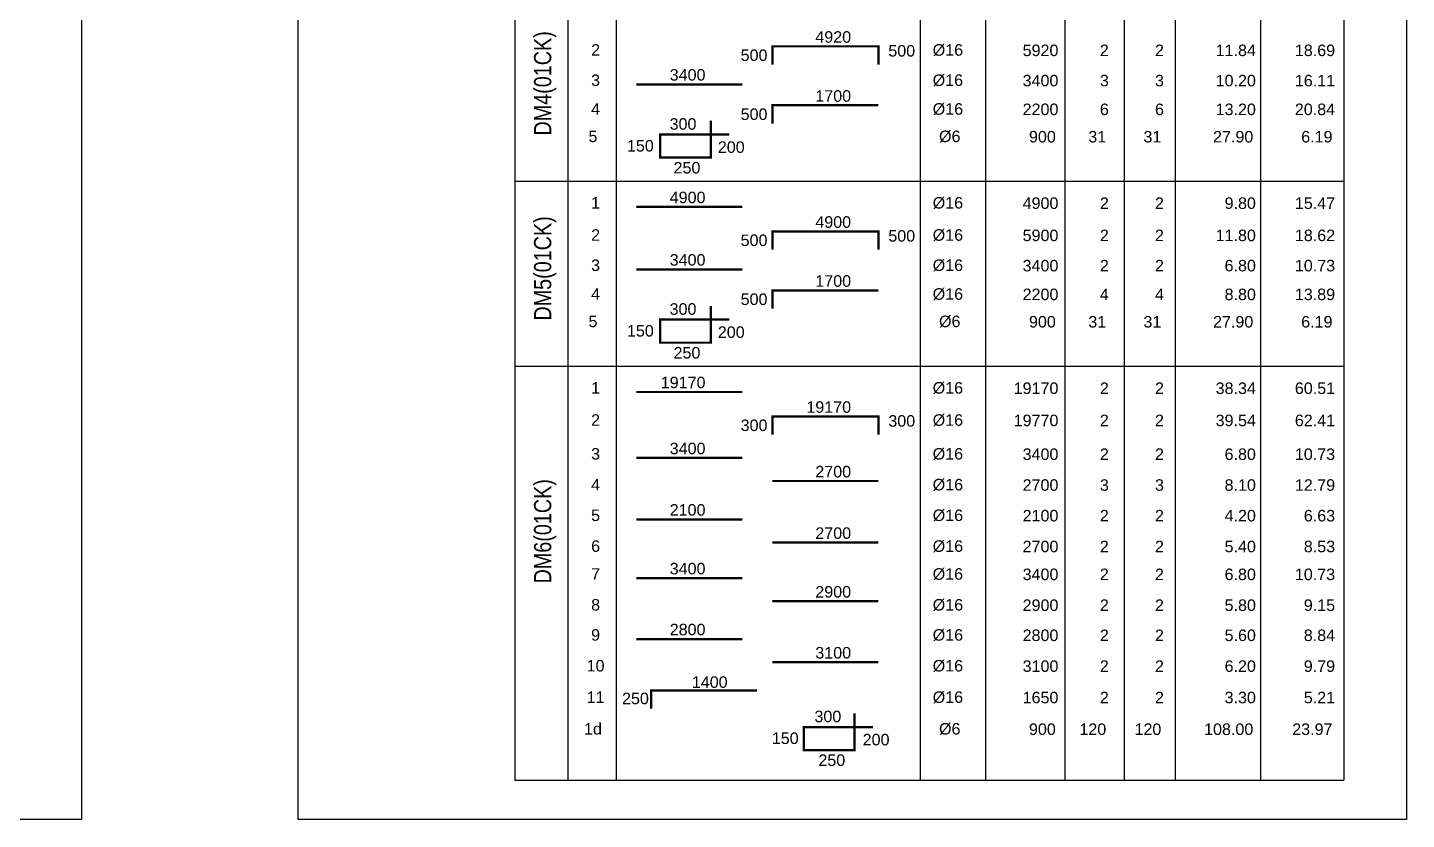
# Model space of a CAD drawing. Header units: millimetres. Extents: x -559287 to -299624, y 2351330 to 2655682.
# Drawn here: x -368635 to -344687, y 2387616 to 2401382 of the extents above; entities that cross this region are included whole.
import ezdxf
from ezdxf.enums import TextEntityAlignment as Align

# ---------------------------------------------------------------- set-up
doc = ezdxf.new("R2010")
doc.units = ezdxf.units.MM
doc.header["$LTSCALE"] = 10
for name, color, linetype, lineweight in [('Net thay', 4, 'Continuous', 25), ('Text', 54, 'Continuous', 25), ('Thep doc', 140, 'Continuous', 60), ('TKTHEP', 54, 'Continuous', 25)]:
    doc.layers.add(name, color=color, linetype=linetype, lineweight=lineweight)
doc.layers.add('ththep', color=3, linetype='Continuous')
doc.styles.add('NGHIA5', font='arial_0.ttf', dxfattribs={"height": 180})
doc.styles.add('STYLE1-S1', font='VHARIALN.TTF')

# ---------------------------------------------------------------- blocks, each defined once
blk = doc.blocks.new('NGHIA_THKE')
at = {"layer": 'TKTHEP', "style": 'NGHIA5'}
for tag, p in [('KT1', (-6747, 220)), ('KT2', (-5931, 212)), ('KT3', (-4910, 212)), ('KT4', (-3927, 212)), ('KT5', (-2978, 212)), ('KT6', (-2066, 212)), ('KT7', (-1094, 212)), ('DK', (0, 0)), ('CD1T', (2069, -8)), ('1T', (3164, -8)), ('TST', (4360, -8)), ('TCD', (6357, -8)), ('TL', (8076, -8)), ('KT8', (-6747, -258)), ('KT9', (-5931, -266)), ('KT10', (-4910, -266)), ('KT11', (-3927, -266)), ('KT12', (-2978, -266)), ('KT13', (-2066, -266)), ('KT14', (-1094, -266))]:
    blk.add_attdef(tag, text='', height=250, dxfattribs=at).set_placement(p, align=Align.RIGHT)
blk.add_attdef('SHT', text='', height=250, dxfattribs=at).set_placement((-7979, 0), align=Align.CENTER)

msp = doc.modelspace()

# ---------------------------------------------------------------- linework, layer by layer
at = {"layer": 'Net thay', "linetype": 'Continuous'}
for p, q in [((-360173.1, 2413031.8), (-360173.1, 2388295.9)), ((-359248.7, 2413031.8), (-359248.7, 2388295.9)), ((-358413.2, 2413031.8), (-358413.2, 2388295.9)), ((-353134.8, 2413031.8), (-353134.8, 2388295.9)), ((-351998.1, 2413031.8), (-351998.1, 2388295.9)), ((-350621.2, 2413031.8), (-350621.2, 2388295.9)), ((-348703.7, 2413031.8), (-348703.7, 2388295.9)), ((-347222, 2413031.8), (-347222, 2388295.9)), ((-345773, 2413031.8), (-345773, 2388295.9)), ((-349586.4, 2412481.5), (-349586.4, 2388295.9)), ((-360173.1, 2398709.8), (-345773, 2398709.8)), ((-360173.1, 2395493.2), (-345773, 2395493.2)), ((-360173.1, 2388295.9), (-345773, 2388295.9))]:
    msp.add_line(p, q, dxfattribs=at)
at = {"layer": 'Thep doc', "const_width": 40}
for points in [[(-355697, 2400735.6), (-355697, 2401055.6), (-353857, 2401055.6), (-353857, 2400735.6)], [(-358059.5, 2400394.3), (-356219.5, 2400394.3)], [(-355697, 2399710.1), (-355697, 2400030.1), (-353857, 2400030.1)], [(-356446.6, 2399520.9), (-357646.6, 2399520.9), (-357646.6, 2399120.9), (-356766.6, 2399120.9), (-356766.6, 2399760.9)], [(-358059.5, 2398263), (-356219.5, 2398263)], [(-355697, 2397518.9), (-355697, 2397838.9), (-353857, 2397838.9), (-353857, 2397518.9)], [(-358059.5, 2397177.6), (-356219.5, 2397177.6)], [(-355697, 2396493.4), (-355697, 2396813.4), (-353857, 2396813.4)], [(-356446.6, 2396304.2), (-357646.6, 2396304.2), (-357646.6, 2395904.2), (-356766.6, 2395904.2), (-356766.6, 2396544.2)], [(-358059.5, 2395046.3), (-356219.5, 2395046.3)], [(-355697, 2394302.3), (-355697, 2394622.3), (-353857, 2394622.3), (-353857, 2394302.3)], [(-358059.5, 2393899.4), (-356219.5, 2393899.4)], [(-355697, 2393499.1), (-353857, 2393499.1)], [(-358059.5, 2392831), (-356219.5, 2392831)], [(-355697, 2392430.8), (-353857, 2392430.8)], [(-358059.5, 2391810.6), (-356219.5, 2391810.6)], [(-355697, 2391410.3), (-353857, 2391410.3)], [(-358059.5, 2390751.2), (-356219.5, 2390751.2)], [(-355697, 2390351), (-353857, 2390351)], [(-357805.6, 2389538.8), (-357805.6, 2389858.8), (-355965.6, 2389858.8)], [(-353950, 2389221.4), (-355150, 2389221.4), (-355150, 2388821.4), (-354270, 2388821.4), (-354270, 2389461.4)]]:
    msp.add_lwpolyline(points, dxfattribs=at)
at = {"layer": 'ththep'}
for points in [[(-386947, 2414478.6), (-367699.3, 2414478.6), (-367699.3, 2387615.7), (-386947, 2387615.7)], [(-363934.4, 2414478.6), (-344686.8, 2414478.6), (-344686.8, 2387615.7), (-363934.4, 2387615.7)]]:
    msp.add_lwpolyline(points, close=True, dxfattribs=at)

# ---------------------------------------------------------------- block references
at = {"layer": 'TKTHEP'}
ref = msp.add_blockref('NGHIA_THKE', (-352386.4, 2400892.3), dxfattribs=dict(at, xscale=0.7999999999301508, yscale=0.7999999998137355, zscale=0.8))
ref.add_attrib('SHT', '2', dxfattribs={"height": 200, "style": 'NGHIA5'}).set_placement((-358769.4, 2400892.3), align=Align.CENTER)
ref.add_attrib('KT1', '500', dxfattribs={"height": 200, "style": 'NGHIA5'}).set_placement((-355784, 2400801), align=Align.RIGHT)
ref.add_attrib('KT2', '4920', dxfattribs={"height": 200, "style": 'NGHIA5'}).set_placement((-354331.5, 2401118.2), align=Align.RIGHT)
ref.add_attrib('KT3', '500', dxfattribs={"height": 200, "style": 'NGHIA5'}).set_placement((-353219, 2400877.6), align=Align.RIGHT)
ref.add_attrib('DK', '%%c16', dxfattribs={"height": 200, "style": 'NGHIA5'}).set_placement((-352386.4, 2400892.3), align=Align.RIGHT)
ref.add_attrib('CD1T', '5920', dxfattribs={"height": 200, "style": 'NGHIA5'}).set_placement((-350731, 2400885.6), align=Align.RIGHT)
ref.add_attrib('1T', '2', dxfattribs={"height": 200, "style": 'NGHIA5'}).set_placement((-349855.3, 2400885.6), align=Align.RIGHT)
ref.add_attrib('TST', '2', dxfattribs={"height": 200, "style": 'NGHIA5'}).set_placement((-348898.3, 2400885.6), align=Align.RIGHT)
ref.add_attrib('TCD', '11.84', dxfattribs={"height": 200, "style": 'NGHIA5'}).set_placement((-347301, 2400885.6), align=Align.RIGHT)
ref.add_attrib('TL', '18.69', dxfattribs={"height": 200, "style": 'NGHIA5'}).set_placement((-345925.3, 2400885.6), align=Align.RIGHT)
ref = msp.add_blockref('NGHIA_THKE', (-352386.6, 2400366.6), dxfattribs=dict(at, xscale=0.7999999999301508, yscale=0.7999999998137355, zscale=0.8))
ref.add_attrib('SHT', '3', dxfattribs={"height": 200, "style": 'NGHIA5'}).set_placement((-358769.6, 2400366.6), align=Align.CENTER)
ref.add_attrib('KT1', '3400', dxfattribs={"height": 200, "style": 'NGHIA5'}).set_placement((-356860.5, 2400460), align=Align.RIGHT)
ref.add_attrib('DK', '%%c16', dxfattribs={"height": 200, "style": 'NGHIA5'}).set_placement((-352386.6, 2400366.6), align=Align.RIGHT)
ref.add_attrib('CD1T', '3400', dxfattribs={"height": 200, "style": 'NGHIA5'}).set_placement((-350731.1, 2400359.9), align=Align.RIGHT)
ref.add_attrib('1T', '3', dxfattribs={"height": 200, "style": 'NGHIA5'}).set_placement((-349855.4, 2400359.9), align=Align.RIGHT)
ref.add_attrib('TST', '3', dxfattribs={"height": 200, "style": 'NGHIA5'}).set_placement((-348898.5, 2400359.9), align=Align.RIGHT)
ref.add_attrib('TCD', '10.20', dxfattribs={"height": 200, "style": 'NGHIA5'}).set_placement((-347301.2, 2400359.9), align=Align.RIGHT)
ref.add_attrib('TL', '16.11', dxfattribs={"height": 200, "style": 'NGHIA5'}).set_placement((-345925.4, 2400359.9), align=Align.RIGHT)
ref = msp.add_blockref('NGHIA_THKE', (-352386.4, 2399866.7), dxfattribs=dict(at, xscale=0.7999999999301508, yscale=0.7999999998137355, zscale=0.8))
ref.add_attrib('SHT', '4', dxfattribs={"height": 200, "style": 'NGHIA5'}).set_placement((-358769.4, 2399866.7), align=Align.CENTER)
ref.add_attrib('KT1', '500', dxfattribs={"height": 200, "style": 'NGHIA5'}).set_placement((-355784, 2399775.4), align=Align.RIGHT)
ref.add_attrib('KT2', '1700', dxfattribs={"height": 200, "style": 'NGHIA5'}).set_placement((-354331.5, 2400092.7), align=Align.RIGHT)
ref.add_attrib('DK', '%%c16', dxfattribs={"height": 200, "style": 'NGHIA5'}).set_placement((-352386.4, 2399866.7), align=Align.RIGHT)
ref.add_attrib('CD1T', '2200', dxfattribs={"height": 200, "style": 'NGHIA5'}).set_placement((-350731, 2399860.1), align=Align.RIGHT)
ref.add_attrib('1T', '6', dxfattribs={"height": 200, "style": 'NGHIA5'}).set_placement((-349855.3, 2399860.1), align=Align.RIGHT)
ref.add_attrib('TST', '6', dxfattribs={"height": 200, "style": 'NGHIA5'}).set_placement((-348898.3, 2399860.1), align=Align.RIGHT)
ref.add_attrib('TCD', '13.20', dxfattribs={"height": 200, "style": 'NGHIA5'}).set_placement((-347301, 2399860.1), align=Align.RIGHT)
ref.add_attrib('TL', '20.84', dxfattribs={"height": 200, "style": 'NGHIA5'}).set_placement((-345925.3, 2399860.1), align=Align.RIGHT)
ref = msp.add_blockref('NGHIA_THKE', (-352431.8, 2399390.7), dxfattribs=dict(at, xscale=0.7999999999301508, yscale=0.7999999998137355, zscale=0.8))
ref.add_attrib('SHT', '5', dxfattribs={"height": 200, "style": 'NGHIA5'}).set_placement((-358814.8, 2399390.7), align=Align.CENTER)
ref.add_attrib('KT1', '150', dxfattribs={"height": 200, "style": 'NGHIA5'}).set_placement((-357758.5, 2399227), align=Align.RIGHT)
ref.add_attrib('KT2', '200', dxfattribs={"height": 200, "style": 'NGHIA5'}).set_placement((-356180.1, 2399203.2), align=Align.RIGHT)
ref.add_attrib('KT3', '250', dxfattribs={"height": 200, "style": 'NGHIA5'}).set_placement((-356949.4, 2398845), align=Align.RIGHT)
ref.add_attrib('KT4', '300', dxfattribs={"height": 200, "style": 'NGHIA5'}).set_placement((-357017.9, 2399606), align=Align.RIGHT)
ref.add_attrib('DK', '%%c6', dxfattribs={"height": 200, "style": 'NGHIA5'}).set_placement((-352431.8, 2399390.7), align=Align.RIGHT)
ref.add_attrib('CD1T', '900', dxfattribs={"height": 200, "style": 'NGHIA5'}).set_placement((-350776.4, 2399384), align=Align.RIGHT)
ref.add_attrib('1T', '31', dxfattribs={"height": 200, "style": 'NGHIA5'}).set_placement((-349900.7, 2399384), align=Align.RIGHT)
ref.add_attrib('TST', '31', dxfattribs={"height": 200, "style": 'NGHIA5'}).set_placement((-348943.7, 2399384), align=Align.RIGHT)
ref.add_attrib('TCD', '27.90', dxfattribs={"height": 200, "style": 'NGHIA5'}).set_placement((-347346.4, 2399384), align=Align.RIGHT)
ref.add_attrib('TL', '6.19', dxfattribs={"height": 200, "style": 'NGHIA5'}).set_placement((-345970.7, 2399384), align=Align.RIGHT)
ref = msp.add_blockref('NGHIA_THKE', (-352386.6, 2398235.3), dxfattribs=dict(at, xscale=0.7999999999301508, yscale=0.7999999998137355, zscale=0.8))
ref.add_attrib('SHT', '1', dxfattribs={"height": 200, "style": 'NGHIA5'}).set_placement((-358769.6, 2398235.3), align=Align.CENTER)
ref.add_attrib('KT1', '4900', dxfattribs={"height": 200, "style": 'NGHIA5'}).set_placement((-356860.5, 2398328.7), align=Align.RIGHT)
ref.add_attrib('DK', '%%c16', dxfattribs={"height": 200, "style": 'NGHIA5'}).set_placement((-352386.6, 2398235.3), align=Align.RIGHT)
ref.add_attrib('CD1T', '4900', dxfattribs={"height": 200, "style": 'NGHIA5'}).set_placement((-350731.1, 2398228.7), align=Align.RIGHT)
ref.add_attrib('1T', '2', dxfattribs={"height": 200, "style": 'NGHIA5'}).set_placement((-349855.4, 2398228.7), align=Align.RIGHT)
ref.add_attrib('TST', '2', dxfattribs={"height": 200, "style": 'NGHIA5'}).set_placement((-348898.5, 2398228.7), align=Align.RIGHT)
ref.add_attrib('TCD', '9.80', dxfattribs={"height": 200, "style": 'NGHIA5'}).set_placement((-347301.2, 2398228.7), align=Align.RIGHT)
ref.add_attrib('TL', '15.47', dxfattribs={"height": 200, "style": 'NGHIA5'}).set_placement((-345925.4, 2398228.7), align=Align.RIGHT)
ref = msp.add_blockref('NGHIA_THKE', (-352386.4, 2397675.6), dxfattribs=dict(at, xscale=0.7999999999301508, yscale=0.7999999998137355, zscale=0.8))
ref.add_attrib('SHT', '2', dxfattribs={"height": 200, "style": 'NGHIA5'}).set_placement((-358769.4, 2397675.6), align=Align.CENTER)
ref.add_attrib('KT1', '500', dxfattribs={"height": 200, "style": 'NGHIA5'}).set_placement((-355784, 2397584.3), align=Align.RIGHT)
ref.add_attrib('KT2', '4900', dxfattribs={"height": 200, "style": 'NGHIA5'}).set_placement((-354331.5, 2397901.5), align=Align.RIGHT)
ref.add_attrib('KT3', '500', dxfattribs={"height": 200, "style": 'NGHIA5'}).set_placement((-353219, 2397660.9), align=Align.RIGHT)
ref.add_attrib('DK', '%%c16', dxfattribs={"height": 200, "style": 'NGHIA5'}).set_placement((-352386.4, 2397675.6), align=Align.RIGHT)
ref.add_attrib('CD1T', '5900', dxfattribs={"height": 200, "style": 'NGHIA5'}).set_placement((-350731, 2397669), align=Align.RIGHT)
ref.add_attrib('1T', '2', dxfattribs={"height": 200, "style": 'NGHIA5'}).set_placement((-349855.3, 2397669), align=Align.RIGHT)
ref.add_attrib('TST', '2', dxfattribs={"height": 200, "style": 'NGHIA5'}).set_placement((-348898.3, 2397669), align=Align.RIGHT)
ref.add_attrib('TCD', '11.80', dxfattribs={"height": 200, "style": 'NGHIA5'}).set_placement((-347301, 2397669), align=Align.RIGHT)
ref.add_attrib('TL', '18.62', dxfattribs={"height": 200, "style": 'NGHIA5'}).set_placement((-345925.3, 2397669), align=Align.RIGHT)
ref = msp.add_blockref('NGHIA_THKE', (-352386.6, 2397149.9), dxfattribs=dict(at, xscale=0.7999999999301508, yscale=0.7999999998137355, zscale=0.8))
ref.add_attrib('SHT', '3', dxfattribs={"height": 200, "style": 'NGHIA5'}).set_placement((-358769.6, 2397149.9), align=Align.CENTER)
ref.add_attrib('KT1', '3400', dxfattribs={"height": 200, "style": 'NGHIA5'}).set_placement((-356860.5, 2397243.3), align=Align.RIGHT)
ref.add_attrib('DK', '%%c16', dxfattribs={"height": 200, "style": 'NGHIA5'}).set_placement((-352386.6, 2397149.9), align=Align.RIGHT)
ref.add_attrib('CD1T', '3400', dxfattribs={"height": 200, "style": 'NGHIA5'}).set_placement((-350731.1, 2397143.3), align=Align.RIGHT)
ref.add_attrib('1T', '2', dxfattribs={"height": 200, "style": 'NGHIA5'}).set_placement((-349855.4, 2397143.3), align=Align.RIGHT)
ref.add_attrib('TST', '2', dxfattribs={"height": 200, "style": 'NGHIA5'}).set_placement((-348898.5, 2397143.3), align=Align.RIGHT)
ref.add_attrib('TCD', '6.80', dxfattribs={"height": 200, "style": 'NGHIA5'}).set_placement((-347301.2, 2397143.3), align=Align.RIGHT)
ref.add_attrib('TL', '10.73', dxfattribs={"height": 200, "style": 'NGHIA5'}).set_placement((-345925.4, 2397143.3), align=Align.RIGHT)
ref = msp.add_blockref('NGHIA_THKE', (-352386.4, 2396650.1), dxfattribs=dict(at, xscale=0.7999999999301508, yscale=0.7999999998137355, zscale=0.8))
ref.add_attrib('SHT', '4', dxfattribs={"height": 200, "style": 'NGHIA5'}).set_placement((-358769.4, 2396650.1), align=Align.CENTER)
ref.add_attrib('KT1', '500', dxfattribs={"height": 200, "style": 'NGHIA5'}).set_placement((-355784, 2396558.8), align=Align.RIGHT)
ref.add_attrib('KT2', '1700', dxfattribs={"height": 200, "style": 'NGHIA5'}).set_placement((-354331.5, 2396876), align=Align.RIGHT)
ref.add_attrib('DK', '%%c16', dxfattribs={"height": 200, "style": 'NGHIA5'}).set_placement((-352386.4, 2396650.1), align=Align.RIGHT)
ref.add_attrib('CD1T', '2200', dxfattribs={"height": 200, "style": 'NGHIA5'}).set_placement((-350731, 2396643.4), align=Align.RIGHT)
ref.add_attrib('1T', '4', dxfattribs={"height": 200, "style": 'NGHIA5'}).set_placement((-349855.3, 2396643.4), align=Align.RIGHT)
ref.add_attrib('TST', '4', dxfattribs={"height": 200, "style": 'NGHIA5'}).set_placement((-348898.3, 2396643.4), align=Align.RIGHT)
ref.add_attrib('TCD', '8.80', dxfattribs={"height": 200, "style": 'NGHIA5'}).set_placement((-347301, 2396643.4), align=Align.RIGHT)
ref.add_attrib('TL', '13.89', dxfattribs={"height": 200, "style": 'NGHIA5'}).set_placement((-345925.3, 2396643.4), align=Align.RIGHT)
ref = msp.add_blockref('NGHIA_THKE', (-352431.8, 2396174), dxfattribs=dict(at, xscale=0.7999999999301508, yscale=0.7999999998137355, zscale=0.8))
ref.add_attrib('SHT', '5', dxfattribs={"height": 200, "style": 'NGHIA5'}).set_placement((-358814.8, 2396174), align=Align.CENTER)
ref.add_attrib('KT1', '150', dxfattribs={"height": 200, "style": 'NGHIA5'}).set_placement((-357758.5, 2396010.3), align=Align.RIGHT)
ref.add_attrib('KT2', '200', dxfattribs={"height": 200, "style": 'NGHIA5'}).set_placement((-356180.1, 2395986.6), align=Align.RIGHT)
ref.add_attrib('KT3', '250', dxfattribs={"height": 200, "style": 'NGHIA5'}).set_placement((-356949.4, 2395628.3), align=Align.RIGHT)
ref.add_attrib('KT4', '300', dxfattribs={"height": 200, "style": 'NGHIA5'}).set_placement((-357017.9, 2396389.3), align=Align.RIGHT)
ref.add_attrib('DK', '%%c6', dxfattribs={"height": 200, "style": 'NGHIA5'}).set_placement((-352431.8, 2396174), align=Align.RIGHT)
ref.add_attrib('CD1T', '900', dxfattribs={"height": 200, "style": 'NGHIA5'}).set_placement((-350776.4, 2396167.4), align=Align.RIGHT)
ref.add_attrib('1T', '31', dxfattribs={"height": 200, "style": 'NGHIA5'}).set_placement((-349900.7, 2396167.4), align=Align.RIGHT)
ref.add_attrib('TST', '31', dxfattribs={"height": 200, "style": 'NGHIA5'}).set_placement((-348943.7, 2396167.4), align=Align.RIGHT)
ref.add_attrib('TCD', '27.90', dxfattribs={"height": 200, "style": 'NGHIA5'}).set_placement((-347346.4, 2396167.4), align=Align.RIGHT)
ref.add_attrib('TL', '6.19', dxfattribs={"height": 200, "style": 'NGHIA5'}).set_placement((-345970.7, 2396167.4), align=Align.RIGHT)
ref = msp.add_blockref('NGHIA_THKE', (-352386.6, 2395018.7), dxfattribs=dict(at, xscale=0.7999999999301508, yscale=0.7999999998137355, zscale=0.8))
ref.add_attrib('SHT', '1', dxfattribs={"height": 200, "style": 'NGHIA5'}).set_placement((-358769.6, 2395018.7), align=Align.CENTER)
ref.add_attrib('KT1', '19170', dxfattribs={"height": 200, "style": 'NGHIA5'}).set_placement((-356860.5, 2395112.1), align=Align.RIGHT)
ref.add_attrib('DK', '%%c16', dxfattribs={"height": 200, "style": 'NGHIA5'}).set_placement((-352386.6, 2395018.7), align=Align.RIGHT)
ref.add_attrib('CD1T', '19170', dxfattribs={"height": 200, "style": 'NGHIA5'}).set_placement((-350731.1, 2395012), align=Align.RIGHT)
ref.add_attrib('1T', '2', dxfattribs={"height": 200, "style": 'NGHIA5'}).set_placement((-349855.4, 2395012), align=Align.RIGHT)
ref.add_attrib('TST', '2', dxfattribs={"height": 200, "style": 'NGHIA5'}).set_placement((-348898.5, 2395012), align=Align.RIGHT)
ref.add_attrib('TCD', '38.34', dxfattribs={"height": 200, "style": 'NGHIA5'}).set_placement((-347301.2, 2395012), align=Align.RIGHT)
ref.add_attrib('TL', '60.51', dxfattribs={"height": 200, "style": 'NGHIA5'}).set_placement((-345925.4, 2395012), align=Align.RIGHT)
ref = msp.add_blockref('NGHIA_THKE', (-352386.4, 2394458.9), dxfattribs=dict(at, xscale=0.7999999999301508, yscale=0.7999999998137355, zscale=0.8))
ref.add_attrib('SHT', '2', dxfattribs={"height": 200, "style": 'NGHIA5'}).set_placement((-358769.4, 2394458.9), align=Align.CENTER)
ref.add_attrib('KT1', '300', dxfattribs={"height": 200, "style": 'NGHIA5'}).set_placement((-355784, 2394367.6), align=Align.RIGHT)
ref.add_attrib('KT2', '19170', dxfattribs={"height": 200, "style": 'NGHIA5'}).set_placement((-354331.5, 2394684.9), align=Align.RIGHT)
ref.add_attrib('KT3', '300', dxfattribs={"height": 200, "style": 'NGHIA5'}).set_placement((-353219, 2394444.2), align=Align.RIGHT)
ref.add_attrib('DK', '%%c16', dxfattribs={"height": 200, "style": 'NGHIA5'}).set_placement((-352386.4, 2394458.9), align=Align.RIGHT)
ref.add_attrib('CD1T', '19770', dxfattribs={"height": 200, "style": 'NGHIA5'}).set_placement((-350731, 2394452.3), align=Align.RIGHT)
ref.add_attrib('1T', '2', dxfattribs={"height": 200, "style": 'NGHIA5'}).set_placement((-349855.3, 2394452.3), align=Align.RIGHT)
ref.add_attrib('TST', '2', dxfattribs={"height": 200, "style": 'NGHIA5'}).set_placement((-348898.3, 2394452.3), align=Align.RIGHT)
ref.add_attrib('TCD', '39.54', dxfattribs={"height": 200, "style": 'NGHIA5'}).set_placement((-347301, 2394452.3), align=Align.RIGHT)
ref.add_attrib('TL', '62.41', dxfattribs={"height": 200, "style": 'NGHIA5'}).set_placement((-345925.3, 2394452.3), align=Align.RIGHT)
ref = msp.add_blockref('NGHIA_THKE', (-352386.6, 2393871.7), dxfattribs=dict(at, xscale=0.7999999999301508, yscale=0.7999999998137355, zscale=0.8))
ref.add_attrib('SHT', '3', dxfattribs={"height": 200, "style": 'NGHIA5'}).set_placement((-358769.6, 2393871.7), align=Align.CENTER)
ref.add_attrib('KT1', '3400', dxfattribs={"height": 200, "style": 'NGHIA5'}).set_placement((-356860.5, 2393965.1), align=Align.RIGHT)
ref.add_attrib('DK', '%%c16', dxfattribs={"height": 200, "style": 'NGHIA5'}).set_placement((-352386.6, 2393871.7), align=Align.RIGHT)
ref.add_attrib('CD1T', '3400', dxfattribs={"height": 200, "style": 'NGHIA5'}).set_placement((-350731.1, 2393865.1), align=Align.RIGHT)
ref.add_attrib('1T', '2', dxfattribs={"height": 200, "style": 'NGHIA5'}).set_placement((-349855.4, 2393865.1), align=Align.RIGHT)
ref.add_attrib('TST', '2', dxfattribs={"height": 200, "style": 'NGHIA5'}).set_placement((-348898.5, 2393865.1), align=Align.RIGHT)
ref.add_attrib('TCD', '6.80', dxfattribs={"height": 200, "style": 'NGHIA5'}).set_placement((-347301.2, 2393865.1), align=Align.RIGHT)
ref.add_attrib('TL', '10.73', dxfattribs={"height": 200, "style": 'NGHIA5'}).set_placement((-345925.4, 2393865.1), align=Align.RIGHT)
ref = msp.add_blockref('NGHIA_THKE', (-352386.4, 2393335.8), dxfattribs=dict(at, xscale=0.7999999999301508, yscale=0.7999999998137355, zscale=0.8))
ref.add_attrib('SHT', '4', dxfattribs={"height": 200, "style": 'NGHIA5'}).set_placement((-358769.4, 2393335.8), align=Align.CENTER)
ref.add_attrib('KT2', '2700', dxfattribs={"height": 200, "style": 'NGHIA5'}).set_placement((-354331.5, 2393561.7), align=Align.RIGHT)
ref.add_attrib('DK', '%%c16', dxfattribs={"height": 200, "style": 'NGHIA5'}).set_placement((-352386.4, 2393335.8), align=Align.RIGHT)
ref.add_attrib('CD1T', '2700', dxfattribs={"height": 200, "style": 'NGHIA5'}).set_placement((-350731, 2393329.2), align=Align.RIGHT)
ref.add_attrib('1T', '3', dxfattribs={"height": 200, "style": 'NGHIA5'}).set_placement((-349855.3, 2393329.2), align=Align.RIGHT)
ref.add_attrib('TST', '3', dxfattribs={"height": 200, "style": 'NGHIA5'}).set_placement((-348898.3, 2393329.2), align=Align.RIGHT)
ref.add_attrib('TCD', '8.10', dxfattribs={"height": 200, "style": 'NGHIA5'}).set_placement((-347301, 2393329.2), align=Align.RIGHT)
ref.add_attrib('TL', '12.79', dxfattribs={"height": 200, "style": 'NGHIA5'}).set_placement((-345925.3, 2393329.2), align=Align.RIGHT)
ref = msp.add_blockref('NGHIA_THKE', (-352386.6, 2392803.3), dxfattribs=dict(at, xscale=0.7999999999301508, yscale=0.7999999998137355, zscale=0.8))
ref.add_attrib('SHT', '5', dxfattribs={"height": 200, "style": 'NGHIA5'}).set_placement((-358769.6, 2392803.3), align=Align.CENTER)
ref.add_attrib('KT1', '2100', dxfattribs={"height": 200, "style": 'NGHIA5'}).set_placement((-356860.5, 2392896.7), align=Align.RIGHT)
ref.add_attrib('DK', '%%c16', dxfattribs={"height": 200, "style": 'NGHIA5'}).set_placement((-352386.6, 2392803.3), align=Align.RIGHT)
ref.add_attrib('CD1T', '2100', dxfattribs={"height": 200, "style": 'NGHIA5'}).set_placement((-350731.1, 2392796.7), align=Align.RIGHT)
ref.add_attrib('1T', '2', dxfattribs={"height": 200, "style": 'NGHIA5'}).set_placement((-349855.4, 2392796.7), align=Align.RIGHT)
ref.add_attrib('TST', '2', dxfattribs={"height": 200, "style": 'NGHIA5'}).set_placement((-348898.5, 2392796.7), align=Align.RIGHT)
ref.add_attrib('TCD', '4.20', dxfattribs={"height": 200, "style": 'NGHIA5'}).set_placement((-347301.2, 2392796.7), align=Align.RIGHT)
ref.add_attrib('TL', '6.63', dxfattribs={"height": 200, "style": 'NGHIA5'}).set_placement((-345925.4, 2392796.7), align=Align.RIGHT)
ref = msp.add_blockref('NGHIA_THKE', (-352386.4, 2392267.5), dxfattribs=dict(at, xscale=0.7999999999301508, yscale=0.7999999998137355, zscale=0.8))
ref.add_attrib('SHT', '6', dxfattribs={"height": 200, "style": 'NGHIA5'}).set_placement((-358769.4, 2392267.5), align=Align.CENTER)
ref.add_attrib('KT2', '2700', dxfattribs={"height": 200, "style": 'NGHIA5'}).set_placement((-354331.5, 2392493.4), align=Align.RIGHT)
ref.add_attrib('DK', '%%c16', dxfattribs={"height": 200, "style": 'NGHIA5'}).set_placement((-352386.4, 2392267.5), align=Align.RIGHT)
ref.add_attrib('CD1T', '2700', dxfattribs={"height": 200, "style": 'NGHIA5'}).set_placement((-350731, 2392260.8), align=Align.RIGHT)
ref.add_attrib('1T', '2', dxfattribs={"height": 200, "style": 'NGHIA5'}).set_placement((-349855.3, 2392260.8), align=Align.RIGHT)
ref.add_attrib('TST', '2', dxfattribs={"height": 200, "style": 'NGHIA5'}).set_placement((-348898.3, 2392260.8), align=Align.RIGHT)
ref.add_attrib('TCD', '5.40', dxfattribs={"height": 200, "style": 'NGHIA5'}).set_placement((-347301, 2392260.8), align=Align.RIGHT)
ref.add_attrib('TL', '8.53', dxfattribs={"height": 200, "style": 'NGHIA5'}).set_placement((-345925.3, 2392260.8), align=Align.RIGHT)
ref = msp.add_blockref('NGHIA_THKE', (-352386.6, 2391782.9), dxfattribs=dict(at, xscale=0.7999999999301508, yscale=0.7999999998137355, zscale=0.8))
ref.add_attrib('SHT', '7', dxfattribs={"height": 200, "style": 'NGHIA5'}).set_placement((-358769.6, 2391782.9), align=Align.CENTER)
ref.add_attrib('KT1', '3400', dxfattribs={"height": 200, "style": 'NGHIA5'}).set_placement((-356860.5, 2391876.3), align=Align.RIGHT)
ref.add_attrib('DK', '%%c16', dxfattribs={"height": 200, "style": 'NGHIA5'}).set_placement((-352386.6, 2391782.9), align=Align.RIGHT)
ref.add_attrib('CD1T', '3400', dxfattribs={"height": 200, "style": 'NGHIA5'}).set_placement((-350731.1, 2391776.3), align=Align.RIGHT)
ref.add_attrib('1T', '2', dxfattribs={"height": 200, "style": 'NGHIA5'}).set_placement((-349855.4, 2391776.3), align=Align.RIGHT)
ref.add_attrib('TST', '2', dxfattribs={"height": 200, "style": 'NGHIA5'}).set_placement((-348898.5, 2391776.3), align=Align.RIGHT)
ref.add_attrib('TCD', '6.80', dxfattribs={"height": 200, "style": 'NGHIA5'}).set_placement((-347301.2, 2391776.3), align=Align.RIGHT)
ref.add_attrib('TL', '10.73', dxfattribs={"height": 200, "style": 'NGHIA5'}).set_placement((-345925.4, 2391776.3), align=Align.RIGHT)
ref = msp.add_blockref('NGHIA_THKE', (-352386.4, 2391247), dxfattribs=dict(at, xscale=0.7999999999301508, yscale=0.7999999998137355, zscale=0.8))
ref.add_attrib('SHT', '8', dxfattribs={"height": 200, "style": 'NGHIA5'}).set_placement((-358769.4, 2391247), align=Align.CENTER)
ref.add_attrib('KT2', '2900', dxfattribs={"height": 200, "style": 'NGHIA5'}).set_placement((-354331.5, 2391472.9), align=Align.RIGHT)
ref.add_attrib('DK', '%%c16', dxfattribs={"height": 200, "style": 'NGHIA5'}).set_placement((-352386.4, 2391247), align=Align.RIGHT)
ref.add_attrib('CD1T', '2900', dxfattribs={"height": 200, "style": 'NGHIA5'}).set_placement((-350731, 2391240.4), align=Align.RIGHT)
ref.add_attrib('1T', '2', dxfattribs={"height": 200, "style": 'NGHIA5'}).set_placement((-349855.3, 2391240.4), align=Align.RIGHT)
ref.add_attrib('TST', '2', dxfattribs={"height": 200, "style": 'NGHIA5'}).set_placement((-348898.3, 2391240.4), align=Align.RIGHT)
ref.add_attrib('TCD', '5.80', dxfattribs={"height": 200, "style": 'NGHIA5'}).set_placement((-347301, 2391240.4), align=Align.RIGHT)
ref.add_attrib('TL', '9.15', dxfattribs={"height": 200, "style": 'NGHIA5'}).set_placement((-345925.3, 2391240.4), align=Align.RIGHT)
ref = msp.add_blockref('NGHIA_THKE', (-352386.6, 2390723.6), dxfattribs=dict(at, xscale=0.7999999999301508, yscale=0.7999999998137355, zscale=0.8))
ref.add_attrib('SHT', '9', dxfattribs={"height": 200, "style": 'NGHIA5'}).set_placement((-358769.6, 2390723.6), align=Align.CENTER)
ref.add_attrib('KT1', '2800', dxfattribs={"height": 200, "style": 'NGHIA5'}).set_placement((-356860.5, 2390817), align=Align.RIGHT)
ref.add_attrib('DK', '%%c16', dxfattribs={"height": 200, "style": 'NGHIA5'}).set_placement((-352386.6, 2390723.6), align=Align.RIGHT)
ref.add_attrib('CD1T', '2800', dxfattribs={"height": 200, "style": 'NGHIA5'}).set_placement((-350731.1, 2390716.9), align=Align.RIGHT)
ref.add_attrib('1T', '2', dxfattribs={"height": 200, "style": 'NGHIA5'}).set_placement((-349855.4, 2390716.9), align=Align.RIGHT)
ref.add_attrib('TST', '2', dxfattribs={"height": 200, "style": 'NGHIA5'}).set_placement((-348898.5, 2390716.9), align=Align.RIGHT)
ref.add_attrib('TCD', '5.60', dxfattribs={"height": 200, "style": 'NGHIA5'}).set_placement((-347301.2, 2390716.9), align=Align.RIGHT)
ref.add_attrib('TL', '8.84', dxfattribs={"height": 200, "style": 'NGHIA5'}).set_placement((-345925.4, 2390716.9), align=Align.RIGHT)
ref = msp.add_blockref('NGHIA_THKE', (-352386.4, 2390187.7), dxfattribs=dict(at, xscale=0.7999999999301508, yscale=0.7999999998137355, zscale=0.8))
ref.add_attrib('SHT', '10', dxfattribs={"height": 200, "style": 'NGHIA5'}).set_placement((-358769.4, 2390187.7), align=Align.CENTER)
ref.add_attrib('KT2', '3100', dxfattribs={"height": 200, "style": 'NGHIA5'}).set_placement((-354331.5, 2390413.6), align=Align.RIGHT)
ref.add_attrib('DK', '%%c16', dxfattribs={"height": 200, "style": 'NGHIA5'}).set_placement((-352386.4, 2390187.7), align=Align.RIGHT)
ref.add_attrib('CD1T', '3100', dxfattribs={"height": 200, "style": 'NGHIA5'}).set_placement((-350731, 2390181.1), align=Align.RIGHT)
ref.add_attrib('1T', '2', dxfattribs={"height": 200, "style": 'NGHIA5'}).set_placement((-349855.3, 2390181.1), align=Align.RIGHT)
ref.add_attrib('TST', '2', dxfattribs={"height": 200, "style": 'NGHIA5'}).set_placement((-348898.3, 2390181.1), align=Align.RIGHT)
ref.add_attrib('TCD', '6.20', dxfattribs={"height": 200, "style": 'NGHIA5'}).set_placement((-347301, 2390181.1), align=Align.RIGHT)
ref.add_attrib('TL', '9.79', dxfattribs={"height": 200, "style": 'NGHIA5'}).set_placement((-345925.3, 2390181.1), align=Align.RIGHT)
ref = msp.add_blockref('NGHIA_THKE', (-352386.4, 2389641.9), dxfattribs=dict(at, xscale=0.7999999999301508, yscale=0.7999999998137355, zscale=0.8))
ref.add_attrib('SHT', '11', dxfattribs={"height": 200, "style": 'NGHIA5'}).set_placement((-358769.4, 2389641.9), align=Align.CENTER)
ref.add_attrib('KT1', '250', dxfattribs={"height": 200, "style": 'NGHIA5'}).set_placement((-357844, 2389619.5), align=Align.RIGHT)
ref.add_attrib('KT2', '1400', dxfattribs={"height": 200, "style": 'NGHIA5'}).set_placement((-356476.1, 2389903.6), align=Align.RIGHT)
ref.add_attrib('DK', '%%c16', dxfattribs={"height": 200, "style": 'NGHIA5'}).set_placement((-352386.4, 2389641.9), align=Align.RIGHT)
ref.add_attrib('CD1T', '1650', dxfattribs={"height": 200, "style": 'NGHIA5'}).set_placement((-350731, 2389635.3), align=Align.RIGHT)
ref.add_attrib('1T', '2', dxfattribs={"height": 200, "style": 'NGHIA5'}).set_placement((-349855.3, 2389635.3), align=Align.RIGHT)
ref.add_attrib('TST', '2', dxfattribs={"height": 200, "style": 'NGHIA5'}).set_placement((-348898.3, 2389635.3), align=Align.RIGHT)
ref.add_attrib('TCD', '3.30', dxfattribs={"height": 200, "style": 'NGHIA5'}).set_placement((-347301, 2389635.3), align=Align.RIGHT)
ref.add_attrib('TL', '5.21', dxfattribs={"height": 200, "style": 'NGHIA5'}).set_placement((-345925.3, 2389635.3), align=Align.RIGHT)
ref = msp.add_blockref('NGHIA_THKE', (-352431.8, 2389091.1), dxfattribs=dict(at, xscale=0.8000000000465661, yscale=0.7999999998137355, zscale=0.8))
ref.add_attrib('SHT', '1d', dxfattribs={"height": 200, "style": 'NGHIA5'}).set_placement((-358814.8, 2389091.1), align=Align.CENTER)
ref.add_attrib('KT1', '150', dxfattribs={"height": 200, "style": 'NGHIA5'}).set_placement((-355242.6, 2388927.4), align=Align.RIGHT)
ref.add_attrib('KT2', '200', dxfattribs={"height": 200, "style": 'NGHIA5'}).set_placement((-353664.3, 2388903.7), align=Align.RIGHT)
ref.add_attrib('KT3', '250', dxfattribs={"height": 200, "style": 'NGHIA5'}).set_placement((-354433.6, 2388545.5), align=Align.RIGHT)
ref.add_attrib('KT4', '300', dxfattribs={"height": 200, "style": 'NGHIA5'}).set_placement((-354502.1, 2389306.4), align=Align.RIGHT)
ref.add_attrib('DK', '%%c6', dxfattribs={"height": 200, "style": 'NGHIA5'}).set_placement((-352431.8, 2389091.1), align=Align.RIGHT)
ref.add_attrib('CD1T', '900', dxfattribs={"height": 200, "style": 'NGHIA5'}).set_placement((-350776.4, 2389084.5), align=Align.RIGHT)
ref.add_attrib('1T', '120', dxfattribs={"height": 200, "style": 'NGHIA5'}).set_placement((-349900.7, 2389084.5), align=Align.RIGHT)
ref.add_attrib('TST', '120', dxfattribs={"height": 200, "style": 'NGHIA5'}).set_placement((-348943.7, 2389084.5), align=Align.RIGHT)
ref.add_attrib('TCD', '108.00', dxfattribs={"height": 200, "style": 'NGHIA5'}).set_placement((-347346.4, 2389084.5), align=Align.RIGHT)
ref.add_attrib('TL', '23.97', dxfattribs={"height": 200, "style": 'NGHIA5'}).set_placement((-345970.7, 2389084.5), align=Align.RIGHT)

# ---------------------------------------------------------------- texts
at = {"layer": 'Text', "style": 'STYLE1-S1'}
for s, p in [('dm4(01ck)', (-359539, 2401317.9)), ('dm5(01ck)', (-359539, 2398101.2)), ('dm6(01ck)', (-359539, 2393531.9))]:
    msp.add_text(s, height=300, rotation=90, dxfattribs=at).set_placement(p, align=Align.RIGHT)

doc.saveas('drawing.dxf')
